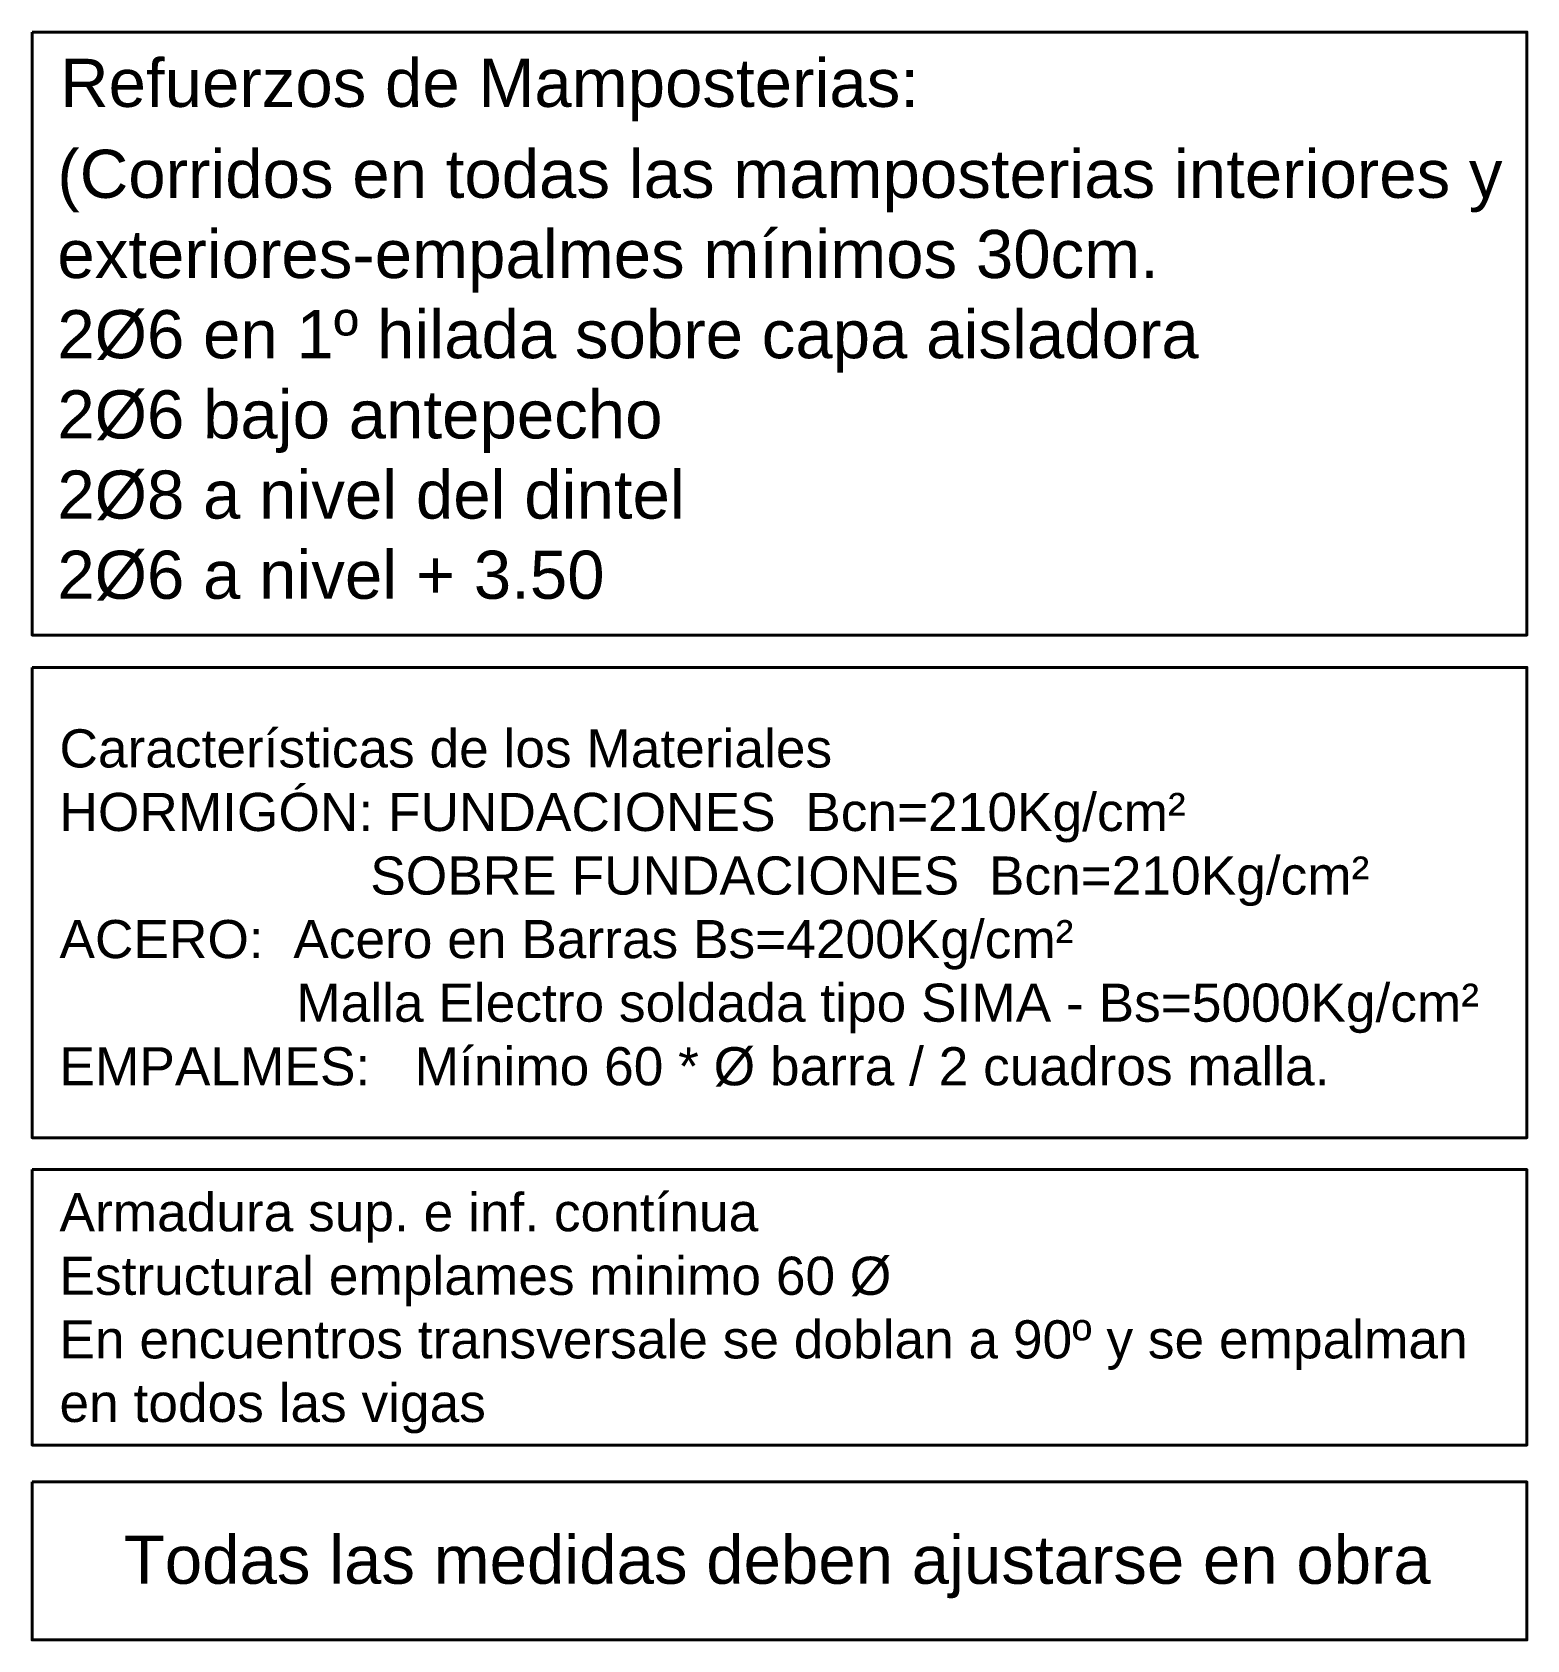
# Model space of a CAD drawing. Header units: millimetres. Extents: x 167 to 343, y -139 to 78.
# Drawn here: x 275.68 to 283.81, y 69.56 to 78.3 of the extents above; entities that cross this region are included whole.
import ezdxf
from ezdxf.enums import TextEntityAlignment as Align

# ---------------------------------------------------------------- set-up
doc = ezdxf.new("R2010")
doc.units = ezdxf.units.MM
doc.header["$LTSCALE"] = 0.1
doc.header["$MEASUREMENT"] = 0
doc.layers.add('Textos', color=2, linetype='Continuous')
doc.styles.add('ARIAL', font='arial.ttf', dxfattribs={"height": 0.18})

msp = doc.modelspace()

# ---------------------------------------------------------------- linework, layer by layer
at = {"layer": 'Textos', "color": 3, "lineweight": 40}
for points in [[(275.685, 78.2969), (283.8107, 78.2969), (283.8107, 75.0196), (275.685, 75.0196)], [(275.685, 74.8433), (283.8107, 74.8433), (283.8107, 72.2869), (275.685, 72.2869)], [(275.685, 72.1136), (283.8107, 72.1136), (283.8107, 70.6159), (275.685, 70.6159)], [(275.685, 70.4156), (283.8107, 70.4156), (283.8107, 69.5571), (275.685, 69.5571)]]:
    msp.add_lwpolyline(points, close=True, dxfattribs=at)

# ---------------------------------------------------------------- texts
at = {"layer": 'Textos', "style": 'ARIAL'}
msp.add_text('Refuerzos de Mamposterias:', height=0.2615, dxfattribs=at).set_placement((278.1715, 77.8905), align=Align.CENTER)
at = {"layer": 'Textos', "linetype": 'Continuous', "style": 'ARIAL'}
msp.add_text('Todas las medidas deben ajustarse en obra', height=0.26145, dxfattribs=at).set_placement((276.1829, 69.8619))
at = {"layer": 'Textos', "attachment_point": 1, "style": 'ARIAL'}
for s, insert, char_height, width in [('\\A1;(Corridos en todas las mamposterias interiores y exteriores-empalmes mínimos 30cm.\\P2%%C6 en 1º hilada sobre capa aisladora\\P2%%C6 bajo antepecho\\P2%%C8 a nivel del dintel\\P2%%C6 a nivel + 3.50', (275.8219, 77.6576), 0.2615, 7.85988), ('Características de los Materiales\\PHORMIGÓN: FUNDACIONES  Bcn=210Kg/cm²\\P                     SOBRE FUNDACIONES  Bcn=210Kg/cm²\\PACERO:  Acero en Barras Bs=4200Kg/cm² \\P                Malla Electro soldada tipo SIMA - Bs=5000Kg/cm²\\PEMPALMES:   Mínimo 60 * %%C barra / 2 cuadros malla.', (275.8334, 74.507), 0.207319, 7.8599), ('Armadura sup. e inf. contínua\\PEstructural emplames minimo 60 %%c\\PEn encuentros transversale se doblan a 90º y se empalman en todos las vigas', (275.8334, 71.9856), 0.207319, 7.8599)]:
    msp.add_mtext(s, dxfattribs=dict(at, insert=insert, char_height=char_height, width=width))

doc.saveas('drawing.dxf')
